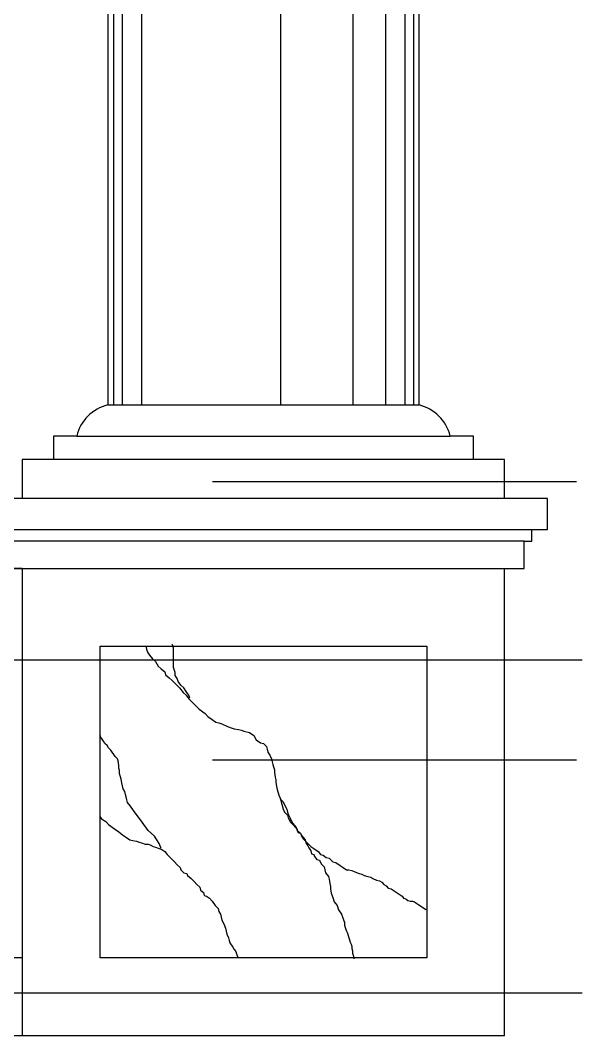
# Model space of a CAD drawing. Header units: metres. Extents: x 223 to 5375, y 130 to 7012.
# Drawn here: x 2587 to 3302, y 2588 to 3892 of the extents above; entities that cross this region are included whole.
import ezdxf

# ---------------------------------------------------------------- set-up
doc = ezdxf.new("R2010")
doc.units = ezdxf.units.M
for name, color, linetype in [('3', 3, 'Continuous'), ('4', 4, 'Continuous'), ('BH', 3, 'Continuous'), ('DIM', 3, 'Continuous')]:
    doc.layers.add(name, color=color, linetype=linetype)
doc.dimstyles.get("Standard").update_dxf_attribs({"dimtxt": 2.5, "dimasz": 2.5, "dimexe": 1.25, "dimexo": 0.625, "dimtad": 1, "dimcen": 2.5, "dimazin": 3, "dimtfac": 1, "dimtmove": 0, "dimatfit": 3})

msp = doc.modelspace()

# ---------------------------------------------------------------- linework, layer by layer
at = {"layer": '3'}
for p, q in [((2706.56, 5988.3), (2706.56, 3398.3)), ((2717.79, 5988.3), (2717.79, 3398.3)), ((2742.56, 5988.3), (2742.56, 3398.3)), ((2921.41, 5988.3), (2921.41, 3398.3)), ((3014.39, 5988.3), (3014.39, 3398.3)), ((3056.28, 5988.3), (3056.28, 3398.3)), ((3081.04, 5988.3), (3081.04, 3398.3)), ((3092.27, 5988.3), (3092.27, 3398.3)), ((2699.42, 3398.3), (3099.42, 3398.3)), ((2659.42, 3358.3), (3139.42, 3358.3)), ((3169.42, 3328.3), (2629.42, 3328.3)), ((3209.42, 3278.3), (2589.42, 3278.3)), ((2534.42, 3238.3), (3264.42, 3238.3)), ((3234.42, 3223.3), (2564.42, 3223.3)), ((2589.42, 3188.3), (3209.42, 3188.3))]:
    msp.add_line(p, q, dxfattribs=at)
at = {"layer": '4'}
for p, q in [((2589.42, 3188.3), (1079.42, 3188.3)), ((2589.42, 2688.3), (1079.42, 2688.3)), ((3209.42, 2588.3), (459.42, 2588.3))]:
    msp.add_line(p, q, dxfattribs=at)
for points in [[(2584.42, 6093.3), (2584.42, 6078.3), (2599.42, 6078.3), (2599.42, 6028.3), (2659.42, 6028.3, 0.23), (2699.42, 5988.3), (2699.42, 3398.3, 0.28), (2659.42, 3358.3), (2629.42, 3358.3), (2629.42, 3328.3), (2589.42, 3328.3), (2589.42, 3278.3), (2534.42, 3278.3), (2534.42, 3238.3), (2554.42, 3238.3), (2554.42, 3223.3), (2564.42, 3223.3), (2564.42, 3188.3), (2589.42, 3188.3), (2589.42, 2588.3)], [(3209.42, 2588.3), (3209.42, 3188.3), (3234.42, 3188.3), (3234.42, 3223.3), (3244.42, 3223.3), (3244.42, 3238.3), (3264.42, 3238.3), (3264.42, 3278.3), (3209.42, 3278.3), (3209.42, 3328.3), (3169.42, 3328.3), (3169.42, 3358.3), (3139.42, 3358.3, 0.28), (3099.42, 3398.3), (3099.42, 5988.3, 0.23)]]:
    msp.add_lwpolyline(points, format="xyb", dxfattribs=at)
msp.add_lwpolyline([(2689.42, 3088.3), (3109.42, 3088.3), (3109.42, 2688.3), (2689.42, 2688.3)], close=True, dxfattribs=at)
at = {"layer": 'BH'}
for p, q in [((2783.05, 3089.24), (2782.11, 3091.11)), ((2748.33, 3088.3), (2749.27, 3084.55)), ((2749.27, 3084.55), (2750.21, 3080.8)), ((2750.21, 3080.8), (2753.02, 3077.05)), ((2783.99, 3086.42), (2783.05, 3089.24)), ((2783.99, 3061.1), (2783.99, 3086.42)), ((2753.02, 3077.05), (2756.78, 3072.36)), ((2756.78, 3072.36), (2760.53, 3068.61)), ((2760.53, 3068.61), (2764.28, 3062.98)), ((2764.28, 3062.98), (2768.04, 3059.23)), ((2768.04, 3059.23), (2772.73, 3055.48)), ((2772.73, 3055.48), (2773.67, 3051.73)), ((2773.67, 3051.73), (2778.36, 3047.98)), ((2784.93, 3057.35), (2783.99, 3061.1)), ((2785.87, 3054.54), (2784.93, 3057.35)), ((2785.87, 3050.79), (2785.87, 3054.54)), ((2778.36, 3047.98), (2782.11, 3044.22)), ((2782.11, 3044.22), (2785.87, 3040.47)), ((2788.68, 3047.04), (2785.87, 3050.79)), ((2785.87, 3040.47), (2791.5, 3034.85)), ((2789.62, 3043.29), (2788.68, 3047.04)), ((2793.37, 3038.6), (2789.62, 3043.29)), ((2797.13, 3034.85), (2793.37, 3038.6)), ((2791.5, 3034.85), (2796.19, 3029.22)), ((2796.19, 3029.22), (2799.94, 3025.47)), ((2800.88, 3029.22), (2797.13, 3034.85)), ((2799.94, 3025.47), (2803.69, 3020.78)), ((2803.69, 3025.47), (2800.88, 3029.22)), ((2804.63, 3021.72), (2803.69, 3025.47)), ((2803.69, 3020.78), (2811.2, 3013.28)), ((2811.2, 3013.28), (2816.83, 3007.65)), ((2816.83, 3007.65), (2824.34, 3002.03)), ((2824.34, 3002.03), (2828.09, 2998.28)), ((2828.09, 2998.28), (2833.72, 2994.53)), ((2833.72, 2994.53), (2838.41, 2990.77)), ((2838.41, 2990.77), (2842.16, 2989.84)), ((2842.16, 2989.84), (2845.92, 2988.9)), ((2845.92, 2988.9), (2853.42, 2985.15)), ((2690.16, 2972.02), (2690.16, 2973.9)), ((2853.42, 2985.15), (2859.05, 2983.27)), ((2859.05, 2983.27), (2861.87, 2982.33)), ((2861.87, 2982.33), (2867.5, 2981.4)), ((2867.5, 2981.4), (2871.25, 2980.46)), ((2871.25, 2980.46), (2874.07, 2979.52)), ((2874.07, 2979.52), (2881.57, 2977.65)), ((2881.57, 2977.65), (2887.2, 2973.9)), ((2887.2, 2973.9), (2890.02, 2968.27)), ((2692.04, 2969.21), (2690.16, 2972.02)), ((2693.91, 2966.39), (2692.04, 2969.21)), ((2695.79, 2963.58), (2693.91, 2966.39)), ((2698.6, 2960.77), (2695.79, 2963.58)), ((2700.48, 2957.95), (2698.6, 2960.77)), ((2890.02, 2968.27), (2895.65, 2964.52)), ((2895.65, 2964.52), (2899.4, 2963.58)), ((2899.4, 2963.58), (2903.15, 2959.83)), ((2703.29, 2955.14), (2700.48, 2957.95)), ((2705.17, 2952.33), (2703.29, 2955.14)), ((2707.05, 2949.51), (2705.17, 2952.33)), ((2708.92, 2946.7), (2707.05, 2949.51)), ((2903.15, 2959.83), (2904.09, 2956.08)), ((2904.09, 2956.08), (2905.03, 2952.33)), ((2905.03, 2952.33), (2907.84, 2948.58)), ((2907.84, 2948.58), (2909.72, 2943.89)), ((2711.74, 2943.89), (2708.92, 2946.7)), ((2712.68, 2941.07), (2711.74, 2943.89)), ((2713.62, 2935.45), (2712.68, 2941.07)), ((2713.62, 2931.7), (2713.62, 2935.45)), ((2909.72, 2943.89), (2910.66, 2940.14)), ((2910.66, 2940.14), (2911.6, 2936.39)), ((2911.6, 2936.39), (2912.54, 2933.57)), ((2714.55, 2928.88), (2713.62, 2931.7)), ((2714.55, 2925.13), (2714.55, 2928.88)), ((2716.43, 2917.63), (2714.55, 2925.13)), ((2912.54, 2933.57), (2913.47, 2929.82)), ((2913.47, 2929.82), (2913.47, 2926.07)), ((2913.47, 2926.07), (2914.41, 2920.44)), ((2717.37, 2912.94), (2716.43, 2917.63)), ((2718.31, 2909.19), (2717.37, 2912.94)), ((2719.25, 2905.44), (2718.31, 2909.19)), ((2914.41, 2920.44), (2915.35, 2916.69)), ((2915.35, 2916.69), (2915.35, 2913.88)), ((2915.35, 2913.88), (2916.29, 2908.25)), ((2916.29, 2908.25), (2917.23, 2904.5)), ((2721.12, 2901.69), (2719.25, 2905.44)), ((2722.06, 2897.94), (2721.12, 2901.69)), ((2723, 2895.13), (2722.06, 2897.94)), ((2723.94, 2891.37), (2723, 2895.13)), ((2917.23, 2904.5), (2919.1, 2897)), ((2919.1, 2897), (2920.98, 2893.25)), ((2724.88, 2887.62), (2723.94, 2891.37)), ((2728.63, 2882.94), (2724.88, 2887.62)), ((2732.38, 2877.31), (2728.63, 2882.94)), ((2920.98, 2893.25), (2922.86, 2885.75)), ((2920.98, 2892.31), (2924.73, 2888.56)), ((2922.86, 2885.75), (2924.73, 2879.18)), ((2924.73, 2888.56), (2926.61, 2884.81)), ((2926.61, 2884.81), (2929.43, 2879.18)), ((2689.22, 2869.81), (2691.1, 2866.99)), ((2743.64, 2862.31), (2732.38, 2877.31)), ((2924.73, 2879.18), (2926.61, 2875.43)), ((2926.61, 2875.43), (2930.36, 2871.68)), ((2929.43, 2879.18), (2930.36, 2875.43)), ((2930.36, 2875.43), (2931.3, 2872.62)), ((2930.36, 2871.68), (2931.3, 2867.93)), ((2931.3, 2872.62), (2934.12, 2866.99)), ((2691.1, 2866.99), (2696.73, 2863.24)), ((2696.73, 2863.24), (2700.48, 2859.49)), ((2700.48, 2859.49), (2707.99, 2853.87)), ((2751.15, 2851.99), (2743.64, 2862.31)), ((2931.3, 2867.93), (2934.12, 2862.31)), ((2934.12, 2866.99), (2936.93, 2861.37)), ((2934.12, 2862.31), (2937.87, 2858.55)), ((2936.93, 2861.37), (2941.62, 2855.74)), ((2937.87, 2858.55), (2940.69, 2855.74)), ((2940.69, 2855.74), (2942.56, 2852.93)), ((2941.62, 2855.74), (2942.56, 2851.99)), ((2707.99, 2853.87), (2713.62, 2850.11)), ((2713.62, 2850.11), (2718.31, 2846.36)), ((2718.31, 2846.36), (2722.06, 2843.55)), ((2722.06, 2843.55), (2727.69, 2839.8)), ((2759.59, 2844.49), (2751.15, 2851.99)), ((2765.22, 2835.11), (2759.59, 2844.49)), ((2942.56, 2852.93), (2943.5, 2849.18)), ((2942.56, 2851.99), (2947.25, 2848.24)), ((2943.5, 2849.18), (2947.25, 2848.24)), ((2947.25, 2848.24), (2948.19, 2844.49)), ((2947.25, 2848.24), (2948.19, 2845.43)), ((2948.19, 2845.43), (2952.88, 2839.8)), ((2948.19, 2844.49), (2951.01, 2840.74)), ((2727.69, 2839.8), (2731.44, 2838.86)), ((2731.44, 2838.86), (2736.14, 2837.92)), ((2736.14, 2837.92), (2739.89, 2836.99)), ((2739.89, 2836.99), (2742.7, 2836.05)), ((2742.7, 2836.05), (2747.4, 2834.17)), ((2747.4, 2834.17), (2751.15, 2834.17)), ((2751.15, 2834.17), (2753.96, 2833.24)), ((2753.96, 2833.24), (2757.72, 2831.36)), ((2757.72, 2831.36), (2760.53, 2830.42)), ((2760.53, 2830.42), (2765.22, 2828.55)), ((2768.04, 2828.55), (2765.22, 2835.11)), ((2951.01, 2840.74), (2954.76, 2836.99)), ((2952.88, 2839.8), (2953.82, 2836.05)), ((2953.82, 2836.05), (2956.64, 2832.3)), ((2954.76, 2836.99), (2960.39, 2831.36)), ((2956.64, 2832.3), (2957.57, 2829.48)), ((2957.57, 2829.48), (2960.39, 2825.73)), ((2960.39, 2831.36), (2964.14, 2828.55)), ((2765.22, 2828.55), (2768.98, 2827.61)), ((2768.98, 2827.61), (2772.73, 2824.8)), ((2772.73, 2824.8), (2775.54, 2821.05)), ((2775.54, 2821.05), (2781.17, 2815.42)), ((2960.39, 2825.73), (2961.33, 2821.98)), ((2961.33, 2821.98), (2964.14, 2821.05)), ((2964.14, 2828.55), (2969.77, 2824.8)), ((2964.14, 2821.05), (2965.08, 2818.23)), ((2965.08, 2818.23), (2967.9, 2814.48)), ((2969.77, 2824.8), (2972.59, 2821.05)), ((2972.59, 2821.05), (2976.34, 2820.11)), ((2976.34, 2820.11), (2980.09, 2817.29)), ((2980.09, 2817.29), (2983.85, 2816.36)), ((2781.17, 2815.42), (2784.93, 2811.67)), ((2784.93, 2811.67), (2788.68, 2807.92)), ((2788.68, 2807.92), (2792.43, 2804.17)), ((2792.43, 2804.17), (2793.37, 2801.35)), ((2967.9, 2814.48), (2971.65, 2813.54)), ((2971.65, 2813.54), (2973.53, 2808.85)), ((2973.53, 2808.85), (2977.28, 2805.1)), ((2977.28, 2805.1), (2978.22, 2801.35)), ((2983.85, 2816.36), (2988.54, 2811.67)), ((2988.54, 2811.67), (2992.29, 2810.73)), ((2992.29, 2810.73), (2997.92, 2806.98)), ((2997.92, 2806.98), (3000.74, 2805.1)), ((3000.74, 2805.1), (3006.37, 2801.35)), ((2793.37, 2801.35), (2797.13, 2797.6)), ((2797.13, 2797.6), (2800.88, 2796.66)), ((2800.88, 2796.66), (2801.82, 2793.85)), ((2801.82, 2793.85), (2806.51, 2790.1)), ((2978.22, 2801.35), (2979.16, 2797.6)), ((2979.16, 2797.6), (2982.91, 2792.91)), ((2982.91, 2792.91), (2983.85, 2789.16)), ((3006.37, 2801.35), (3009.18, 2801.35)), ((3009.18, 2801.35), (3012.93, 2800.42)), ((3012.93, 2800.42), (3016.69, 2798.54)), ((3016.69, 2798.54), (3022.32, 2796.66)), ((3022.32, 2796.66), (3026.07, 2795.73)), ((3026.07, 2795.73), (3028.89, 2793.85)), ((3028.89, 2793.85), (3033.58, 2792.91)), ((3033.58, 2792.91), (3037.33, 2791.98)), ((3037.33, 2791.98), (3040.15, 2790.1)), ((2806.51, 2790.1), (2810.26, 2786.35)), ((2810.26, 2786.35), (2814.01, 2782.6)), ((2814.01, 2782.6), (2817.77, 2778.85)), ((2817.77, 2778.85), (2818.71, 2775.1)), ((2983.85, 2789.16), (2984.79, 2783.54)), ((2984.79, 2783.54), (2985.72, 2779.78)), ((2985.72, 2779.78), (2985.72, 2776.97)), ((3040.15, 2790.1), (3044.84, 2788.22)), ((3044.84, 2788.22), (3048.59, 2787.29)), ((3048.59, 2787.29), (3051.41, 2785.41)), ((3051.41, 2785.41), (3054.22, 2782.6)), ((3054.22, 2782.6), (3057.03, 2780.72)), ((3057.03, 2780.72), (3059.85, 2777.91)), ((3059.85, 2777.91), (3063.6, 2776.97)), ((2818.71, 2775.1), (2822.46, 2772.28)), ((2822.46, 2772.28), (2823.4, 2768.53)), ((2823.4, 2768.53), (2826.21, 2767.59)), ((2826.21, 2767.59), (2829.97, 2764.78)), ((2829.97, 2764.78), (2833.72, 2761.03)), ((2985.72, 2776.97), (2986.66, 2771.35)), ((2986.66, 2771.35), (2988.54, 2765.72)), ((2988.54, 2765.72), (2990.42, 2760.09)), ((3063.6, 2776.97), (3077.68, 2767.59)), ((3077.68, 2767.59), (3079.55, 2764.78)), ((3079.55, 2764.78), (3082.37, 2763.84)), ((2833.72, 2761.03), (2837.47, 2755.4)), ((2837.47, 2755.4), (2841.23, 2751.65)), ((2841.23, 2751.65), (2842.16, 2747.9)), ((2990.42, 2760.09), (2994.17, 2755.4)), ((2994.17, 2755.4), (2996.05, 2749.78)), ((3082.37, 2763.84), (3085.18, 2761.97)), ((3085.18, 2761.97), (3088, 2761.03)), ((3088, 2761.03), (3090.81, 2761.03)), ((3090.81, 2761.03), (3093.63, 2760.09)), ((3093.63, 2760.09), (3096.44, 2758.22)), ((3096.44, 2758.22), (3099.26, 2756.34)), ((3099.26, 2756.34), (3107.7, 2750.72)), ((2842.16, 2747.9), (2844.04, 2744.15)), ((2844.04, 2744.15), (2844.98, 2740.4)), ((2844.98, 2740.4), (2845.92, 2736.65)), ((2996.05, 2749.78), (2999.8, 2744.15)), ((2999.8, 2744.15), (3001.68, 2738.52)), ((3001.68, 2738.52), (3003.55, 2733.84)), ((3107.7, 2750.72), (3108.64, 2749.78)), ((2845.92, 2736.65), (2848.73, 2731.96)), ((2848.73, 2731.96), (2850.61, 2726.33)), ((2850.61, 2726.33), (2851.55, 2722.58)), ((3003.55, 2733.84), (3003.55, 2730.09)), ((3003.55, 2730.09), (3004.49, 2727.27)), ((3004.49, 2727.27), (3006.37, 2722.58)), ((2851.55, 2722.58), (2852.49, 2718.83)), ((2852.49, 2718.83), (2854.36, 2714.14)), ((2854.36, 2714.14), (2855.3, 2710.39)), ((3006.37, 2722.58), (3007.3, 2719.77)), ((3007.3, 2719.77), (3008.24, 2716.96)), ((3008.24, 2716.96), (3009.18, 2714.14)), ((3009.18, 2714.14), (3010.12, 2711.33)), ((2855.3, 2710.39), (2856.24, 2707.58)), ((2856.24, 2707.58), (2859.99, 2701.95)), ((2859.99, 2701.95), (2861.87, 2699.14)), ((2861.87, 2699.14), (2863.74, 2696.33)), ((3010.12, 2711.33), (3011.06, 2708.52)), ((3011.06, 2708.52), (3012, 2705.7)), ((3012, 2705.7), (3012.93, 2702.89)), ((3012.93, 2702.89), (3012.93, 2700.08)), ((3012.93, 2700.08), (3013.87, 2697.26)), ((2863.74, 2696.33), (2864.68, 2693.51)), ((2864.68, 2693.51), (2865.62, 2690.7)), ((2865.62, 2690.7), (2866.56, 2689.76)), ((3013.87, 2697.26), (3013.87, 2694.45)), ((3013.87, 2694.45), (3014.81, 2691.64)), ((3014.81, 2691.64), (3015.75, 2688.83)), ((3015.75, 2688.83), (3015.75, 2686.95))]:
    msp.add_line(p, q, dxfattribs=at)

# ---------------------------------------------------------------- leaders
at = {"layer": 'DIM'}
for points in [[(2833.89, 3299.82), (3301.97, 3299.82)], [(1949.01, 3071.11), (3309.11, 3071.11)], [(2833.89, 2942.73), (3301.97, 2942.73)], [(2120.27, 2643.2), (3309.11, 2643.2)]]:
    msp.add_leader(points, dimstyle='Standard', dxfattribs=at)

doc.saveas('drawing.dxf')
